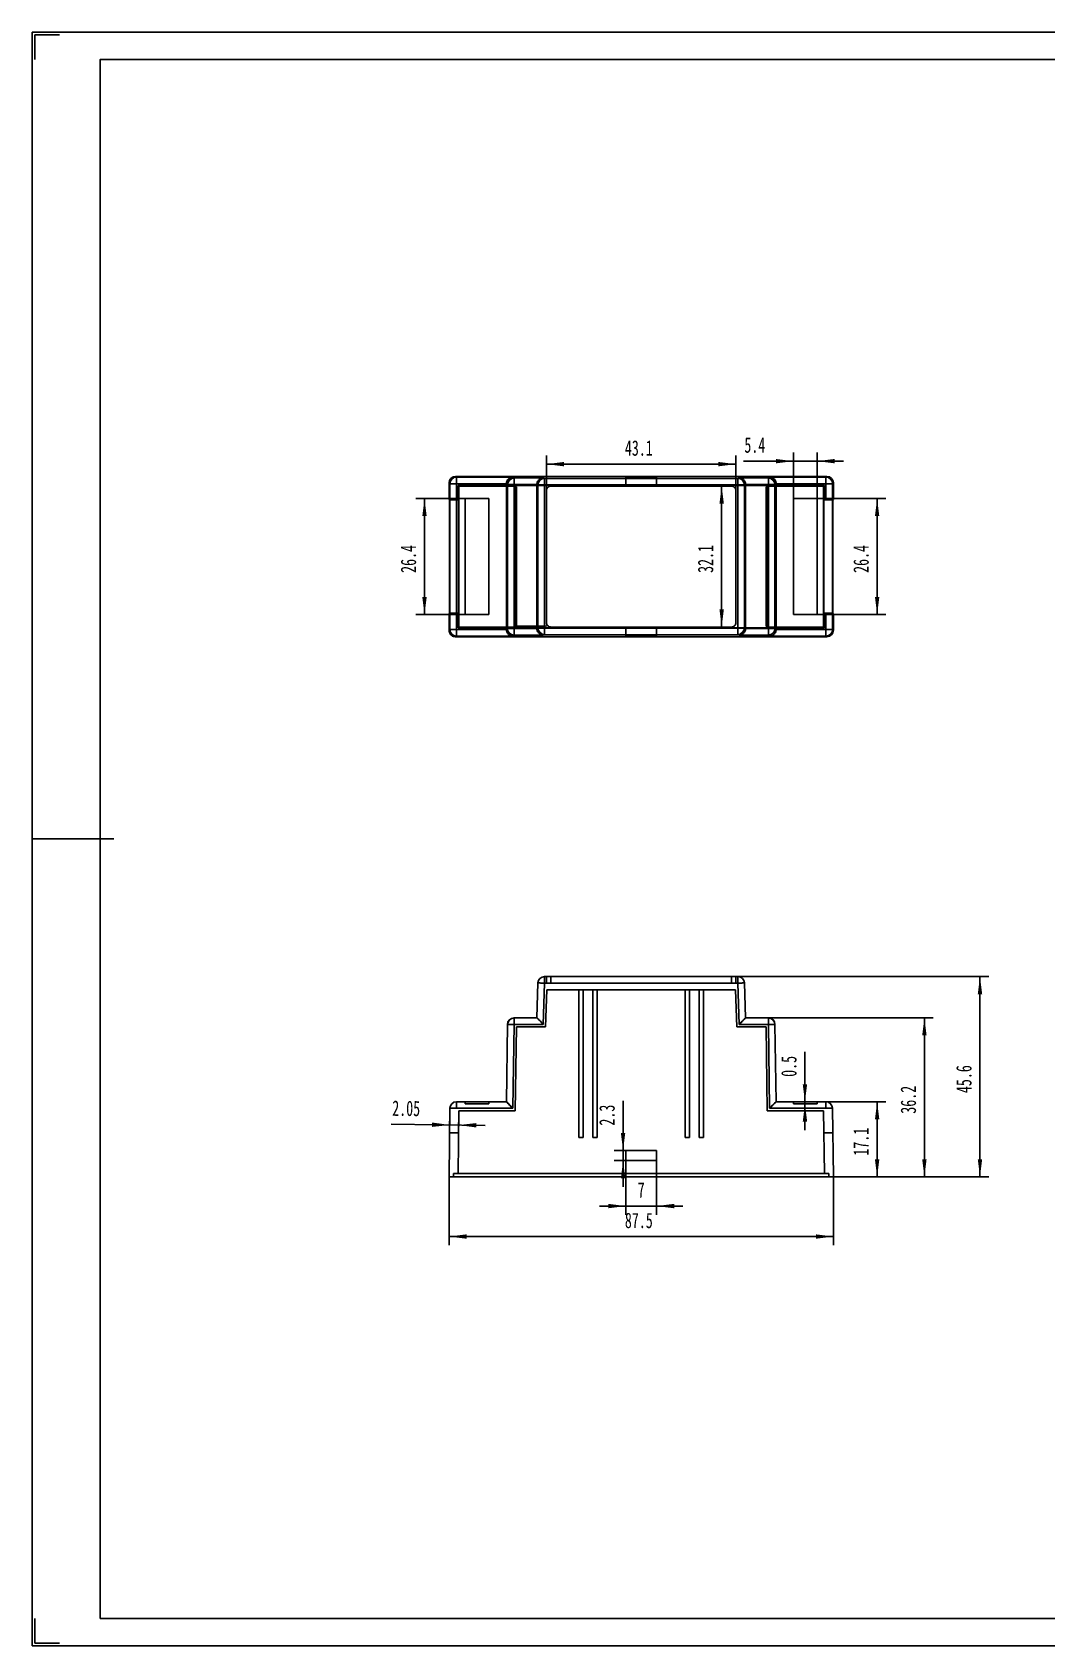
# Model space of a CAD drawing. Header units: millimetres. Extents: x 700 to 1220, y -232 to 135.
# Drawn here: x 699.9 to 930.8, y -231.9 to 135.4 of the extents above; entities that cross this region are included whole.
import ezdxf

# ---------------------------------------------------------------- set-up
doc = ezdxf.new("R2010")
doc.units = ezdxf.units.MM
doc.layers.get('0').update_dxf_attribs({"lineweight": 0})
for name, color, linetype, lineweight in [('CAXA4', 3, 'Continuous', 25), ('图框_内框线', 5, 'Continuous', 50), ('图框_外框线', 7, 'Continuous', 0), ('图框_角线', 5, 'Continuous', 140)]:
    doc.layers.add(name, color=color, linetype=linetype, lineweight=lineweight)
doc.styles.add('标准', font='', dxfattribs={"width": 0.667})
doc.styles.get('标准').set_extended_font_data('FangSong_GB2312')
doc.dimstyles.new('标准', dxfattribs={"dimtxt": 3.5, "dimasz": 4, "dimexe": 2, "dimexo": 0, "dimtad": 1, "dimdsep": 46, "dimtxsty": '标准', "dimcen": 0, "dimdle": 6, "dimazin": 2, "dimtfac": 1, "dimtdec": 3, "dimtmove": 0, "dimatfit": 3, "dimfxl": 0, "dimtolj": 1, "dimtzin": 0, "dimarcsym": 0})

# ---------------------------------------------------------------- blocks, each defined once
blk = doc.blocks.new('*CAXBLOCK01')
at = {"layer": 'CAXA4', "linetype": 'Continuous', "lineweight": 25}
for points in [[(794.74, -138.73), (798.74, -139.23), (798.74, -138.23)], [(882.24, -138.73), (878.24, -139.23), (878.24, -138.23)]]:
    blk.add_hatch(color=0, dxfattribs=at).paths.add_polyline_path(points, flags=0)
at = {"layer": 'CAXA4', "color": 0, "linetype": 'Continuous', "lineweight": 25}
for p, q in [((794.74, -125.15), (794.74, -140.73)), ((882.24, -125.15), (882.24, -140.73)), ((794.74, -138.73), (882.24, -138.73))]:
    blk.add_line(p, q, dxfattribs=at)
at = {"layer": 'CAXA4', "color": 0, "linetype": 'Continuous', "lineweight": 25, "insert": (834.77, -133.31), "char_height": 3.5, "attachment_point": 1, "style": '标准'}
blk.add_mtext('\\fFangSong_GB2312|b0|i0|p34;87.5', dxfattribs=at)
blk = doc.blocks.new('*CAXBLOCK12')
at = {"layer": 'CAXA4', "linetype": 'Continuous', "lineweight": 25}
for points in [[(892.19, -108.05), (892.69, -112.05), (891.69, -112.05)], [(892.19, -125.15), (892.69, -121.15), (891.69, -121.15)]]:
    blk.add_hatch(color=0, dxfattribs=at).paths.add_polyline_path(points, flags=0)
at = {"layer": 'CAXA4', "color": 0, "linetype": 'Continuous', "lineweight": 25}
for p, q in [((880.54, -108.05), (894.19, -108.05)), ((892.19, -125.15), (892.19, -108.05)), ((882.24, -125.15), (894.19, -125.15))]:
    blk.add_line(p, q, dxfattribs=at)
at = {"layer": 'CAXA4', "color": 0, "linetype": 'Continuous', "lineweight": 25, "insert": (886.77, -120.32), "char_height": 3.5, "attachment_point": 1, "rotation": 90, "style": '标准'}
blk.add_mtext('\\fFangSong_GB2312|b0|i0|p34;17.1', dxfattribs=at)
blk = doc.blocks.new('*CAXBLOCK23')
at = {"layer": 'CAXA4', "linetype": 'Continuous', "lineweight": 25}
for points in [[(902.95, -88.95), (902.45, -92.95), (903.45, -92.95)], [(902.95, -125.15), (902.45, -121.15), (903.45, -121.15)]]:
    blk.add_hatch(color=0, dxfattribs=at).paths.add_polyline_path(points, flags=0)
at = {"layer": 'CAXA4', "color": 0, "linetype": 'Continuous', "lineweight": 25}
for p, q in [((867.44, -88.95), (904.95, -88.95)), ((902.95, -88.95), (902.95, -125.15)), ((882.24, -125.15), (904.95, -125.15))]:
    blk.add_line(p, q, dxfattribs=at)
at = {"layer": 'CAXA4', "color": 0, "linetype": 'Continuous', "lineweight": 25, "insert": (897.53, -110.77), "char_height": 3.5, "attachment_point": 1, "rotation": 90, "style": '标准'}
blk.add_mtext('\\fFangSong_GB2312|b0|i0|p34;36.2', dxfattribs=at)
blk = doc.blocks.new('*CAXBLOCK34')
at = {"layer": 'CAXA4', "linetype": 'Continuous', "lineweight": 25}
for points in [[(915.6, -79.55), (915.1, -83.55), (916.1, -83.55)], [(915.6, -125.15), (915.1, -121.15), (916.1, -121.15)]]:
    blk.add_hatch(color=0, dxfattribs=at).paths.add_polyline_path(points, flags=0)
at = {"layer": 'CAXA4', "color": 0, "linetype": 'Continuous', "lineweight": 25}
for p, q in [((860.49, -79.55), (917.6, -79.55)), ((915.6, -79.55), (915.6, -125.15)), ((882.24, -125.15), (917.6, -125.15))]:
    blk.add_line(p, q, dxfattribs=at)
at = {"layer": 'CAXA4', "color": 0, "linetype": 'Continuous', "lineweight": 25, "insert": (910.18, -106.07), "char_height": 3.5, "attachment_point": 1, "rotation": 90, "style": '标准'}
blk.add_mtext('\\fFangSong_GB2312|b0|i0|p34;45.6', dxfattribs=at)
blk = doc.blocks.new('*CAXBLOCK45')
at = {"layer": 'CAXA4', "linetype": 'Continuous', "lineweight": 25}
for points in [[(834.99, -131.79), (830.99, -132.29), (830.99, -131.29)], [(841.99, -131.79), (845.99, -132.29), (845.99, -131.29)]]:
    blk.add_hatch(color=0, dxfattribs=at).paths.add_polyline_path(points, flags=0)
at = {"layer": 'CAXA4', "color": 0, "linetype": 'Continuous', "lineweight": 25}
for p, q in [((834.99, -121.45), (834.99, -133.79)), ((841.99, -121.45), (841.99, -133.79)), ((828.99, -131.79), (847.99, -131.79))]:
    blk.add_line(p, q, dxfattribs=at)
at = {"layer": 'CAXA4', "color": 0, "linetype": 'Continuous', "lineweight": 25, "insert": (837.69, -126.37), "char_height": 3.5, "attachment_point": 1, "style": '标准'}
blk.add_mtext('\\fFangSong_GB2312|b0|i0|p34;7', dxfattribs=at)
blk = doc.blocks.new('*CAXBLOCK56')
at = {"layer": 'CAXA4', "linetype": 'Continuous', "lineweight": 25}
for points in [[(834.36, -119.15), (833.86, -115.15), (834.86, -115.15)], [(834.36, -121.45), (833.86, -125.45), (834.86, -125.45)]]:
    blk.add_hatch(color=0, dxfattribs=at).paths.add_polyline_path(points, flags=0)
at = {"layer": 'CAXA4', "color": 0, "linetype": 'Continuous', "lineweight": 25}
for p, q in [((834.36, -107.8), (834.36, -127.45)), ((834.99, -119.15), (832.36, -119.15)), ((834.99, -121.45), (832.36, -121.45))]:
    blk.add_line(p, q, dxfattribs=at)
at = {"layer": 'CAXA4', "color": 0, "linetype": 'Continuous', "lineweight": 25, "insert": (828.94, -113.47), "char_height": 3.5, "attachment_point": 1, "rotation": 90, "style": '标准'}
blk.add_mtext('\\fFangSong_GB2312|b0|i0|p34;2.3', dxfattribs=at)
blk = doc.blocks.new('*CAXBLOCK67')
at = {"layer": 'CAXA4', "linetype": 'Continuous', "lineweight": 25}
for points in [[(794.89, -113.33), (790.9, -112.77), (790.89, -113.77)], [(796.94, -113.35), (800.95, -112.9), (800.93, -113.9)]]:
    blk.add_hatch(color=0, dxfattribs=at).paths.add_polyline_path(points, flags=0)
at = {"layer": 'CAXA4', "color": 0, "linetype": 'Continuous', "lineweight": 25}
for p, q in [((794.94, -109.53), (794.87, -115.33)), ((796.98, -110.1), (796.92, -115.35)), ((802.94, -113.43), (781.6, -113.15))]:
    blk.add_line(p, q, dxfattribs=at)
at = {"layer": 'CAXA4', "color": 0, "linetype": 'Continuous', "lineweight": 25, "insert": (781.84, -107.74), "char_height": 3.5, "attachment_point": 1, "rotation": 359.265, "style": '标准'}
blk.add_mtext('\\fFangSong_GB2312|b0|i0|p34;2.05', dxfattribs=at)
blk = doc.blocks.new('*CAXBLOCK78')
at = {"layer": 'CAXA4', "linetype": 'Continuous', "lineweight": 25}
for points in [[(875.76, -108.05), (876.26, -104.05), (875.26, -104.05)], [(875.76, -108.55), (876.26, -112.55), (875.26, -112.55)]]:
    blk.add_hatch(color=0, dxfattribs=at).paths.add_polyline_path(points, flags=0)
at = {"layer": 'CAXA4', "color": 0, "linetype": 'Continuous', "lineweight": 25}
for p, q in [((875.76, -114.55), (875.76, -96.7)), ((880.54, -108.05), (873.76, -108.05)), ((878.54, -108.55), (873.76, -108.55))]:
    blk.add_line(p, q, dxfattribs=at)
at = {"layer": 'CAXA4', "color": 0, "linetype": 'Continuous', "lineweight": 25, "insert": (870.34, -102.37), "char_height": 3.5, "attachment_point": 1, "rotation": 90, "style": '标准'}
blk.add_mtext('\\fFangSong_GB2312|b0|i0|p34;0.5', dxfattribs=at)
blk = doc.blocks.new('*CAXBLOCK1213')
at = {"layer": 'CAXA4', "linetype": 'Continuous', "lineweight": 25}
for points in [[(892.19, 29.28), (891.69, 25.28), (892.69, 25.28)], [(892.19, 2.88), (891.69, 6.88), (892.69, 6.88)]]:
    blk.add_hatch(color=0, dxfattribs=at).paths.add_polyline_path(points, flags=0)
at = {"layer": 'CAXA4', "color": 0, "linetype": 'Continuous', "lineweight": 25}
for p, q in [((878.54, 29.28), (894.19, 29.28)), ((892.19, 29.28), (892.19, 2.88)), ((878.54, 2.88), (894.19, 2.88))]:
    blk.add_line(p, q, dxfattribs=at)
at = {"layer": 'CAXA4', "color": 0, "linetype": 'Continuous', "lineweight": 25, "insert": (886.77, 12.36), "char_height": 3.5, "attachment_point": 1, "rotation": 90, "style": '标准'}
blk.add_mtext('\\fFangSong_GB2312|b0|i0|p34;26.4', dxfattribs=at)
blk = doc.blocks.new('*CAXBLOCK1314')
at = {"layer": 'CAXA4', "linetype": 'Continuous', "lineweight": 25}
for points in [[(873.14, 37.8), (869.14, 38.3), (869.14, 37.3)], [(878.54, 37.8), (882.54, 38.3), (882.54, 37.3)]]:
    blk.add_hatch(color=0, dxfattribs=at).paths.add_polyline_path(points, flags=0)
at = {"layer": 'CAXA4', "color": 0, "linetype": 'Continuous', "lineweight": 25}
for p, q in [((884.54, 37.8), (861.79, 37.8)), ((873.14, 29.28), (873.14, 39.8)), ((878.54, 29.28), (878.54, 39.8))]:
    blk.add_line(p, q, dxfattribs=at)
at = {"layer": 'CAXA4', "color": 0, "linetype": 'Continuous', "lineweight": 25, "insert": (861.97, 43.22), "char_height": 3.5, "attachment_point": 1, "style": '标准'}
blk.add_mtext('\\fFangSong_GB2312|b0|i0|p34;5.4', dxfattribs=at)
blk = doc.blocks.new('*CAXBLOCK1415')
at = {"layer": 'CAXA4', "linetype": 'Continuous', "lineweight": 25}
for points in [[(789.16, 29.28), (788.66, 25.28), (789.66, 25.28)], [(789.16, 2.88), (788.66, 6.88), (789.66, 6.88)]]:
    blk.add_hatch(color=0, dxfattribs=at).paths.add_polyline_path(points, flags=0)
at = {"layer": 'CAXA4', "color": 0, "linetype": 'Continuous', "lineweight": 25}
for p, q in [((798.44, 29.28), (787.16, 29.28)), ((789.16, 29.28), (789.16, 2.88)), ((798.44, 2.88), (787.16, 2.88))]:
    blk.add_line(p, q, dxfattribs=at)
at = {"layer": 'CAXA4', "color": 0, "linetype": 'Continuous', "lineweight": 25, "insert": (783.74, 12.36), "char_height": 3.5, "attachment_point": 1, "rotation": 90, "style": '标准'}
blk.add_mtext('\\fFangSong_GB2312|b0|i0|p34;26.4', dxfattribs=at)
blk = doc.blocks.new('*CAXBLOCK1516')
at = {"layer": 'CAXA4', "linetype": 'Continuous', "lineweight": 25}
for points in [[(816.94, 37.12), (820.94, 36.62), (820.94, 37.62)], [(860.04, 37.12), (856.04, 36.62), (856.04, 37.62)]]:
    blk.add_hatch(color=0, dxfattribs=at).paths.add_polyline_path(points, flags=0)
at = {"layer": 'CAXA4', "color": 0, "linetype": 'Continuous', "lineweight": 25}
for p, q in [((816.94, 31.13), (816.94, 39.12)), ((816.94, 37.12), (860.04, 37.12)), ((860.04, 31.13), (860.04, 39.12))]:
    blk.add_line(p, q, dxfattribs=at)
at = {"layer": 'CAXA4', "color": 0, "linetype": 'Continuous', "lineweight": 25, "insert": (834.77, 42.54), "char_height": 3.5, "attachment_point": 1, "style": '标准'}
blk.add_mtext('\\fFangSong_GB2312|b0|i0|p34;43.1', dxfattribs=at)
blk = doc.blocks.new('*CAXBLOCK1617')
at = {"layer": 'CAXA4', "linetype": 'Continuous', "lineweight": 25}
for points in [[(856.8, 32.13), (856.3, 28.13), (857.3, 28.13)], [(856.8, 0.03), (856.3, 4.03), (857.3, 4.03)]]:
    blk.add_hatch(color=0, dxfattribs=at).paths.add_polyline_path(points, flags=0)
at = {"layer": 'CAXA4', "color": 0, "linetype": 'Continuous', "lineweight": 25}
for p, q in [((859.04, 32.13), (854.8, 32.13)), ((856.8, 32.13), (856.8, 0.03)), ((859.04, 0.03), (854.8, 0.03))]:
    blk.add_line(p, q, dxfattribs=at)
at = {"layer": 'CAXA4', "color": 0, "linetype": 'Continuous', "lineweight": 25, "insert": (851.38, 12.36), "char_height": 3.5, "attachment_point": 1, "rotation": 90, "style": '标准'}
blk.add_mtext('\\fFangSong_GB2312|b0|i0|p34;32.1', dxfattribs=at)

msp = doc.modelspace()

# ---------------------------------------------------------------- linework, layer by layer
at = {"color": 0, "linetype": 'Continuous', "lineweight": 25}
for p, q in [((796.24, 34.329), (796.44, 34.171)), ((796.24, 34.329), (880.74, 34.329)), ((796.44, 34.171), (796.44, -2.012)), ((809.269, 34.171), (796.44, 34.171)), ((809.269, 34.171), (809.54, 33.976)), ((809.54, 33.976), (809.54, -1.818)), ((816.193, 33.976), (809.54, 33.976)), ((816.193, 33.976), (816.491, 33.881)), ((816.491, 32.381), (816.491, 33.881)), ((860.489, 33.881), (816.491, 33.881)), ((834.99, 32.218), (834.99, 34.292)), ((834.99, 34.292), (841.99, 34.292)), ((841.99, 34.268), (834.99, 34.268)), ((841.99, 34.292), (841.99, 32.218)), ((860.489, 33.881), (860.787, 33.976)), ((860.489, 32.381), (860.489, 33.881)), ((860.787, 33.976), (867.44, 33.976)), ((867.44, 33.976), (867.711, 34.171)), ((867.44, 33.976), (867.44, -1.818)), ((867.711, 34.171), (880.54, 34.171)), ((880.54, 34.171), (880.74, 34.329)), ((880.54, 34.171), (880.54, 28.979)), ((794.74, 29.079), (794.74, 32.829)), ((794.74, 32.829), (794.94, 32.671)), ((794.94, -0.512), (794.94, 32.671)), ((794.94, 32.671), (807.79, 32.671)), ((796.801, 29.071), (796.801, 32.271)), ((796.801, 32.271), (796.983, 32.126)), ((796.801, 32.271), (880.18, 32.271)), ((796.983, 32.126), (796.983, 0.032)), ((809.811, 32.126), (796.983, 32.126)), ((807.79, -0.512), (807.79, 32.671)), ((807.79, 32.656), (808.04, 32.477)), ((808.04, -0.318), (808.04, 32.477)), ((808.04, 32.477), (809.54, 32.477)), ((814.74, 32.477), (809.54, 32.477)), ((809.811, 29.229), (809.811, 32.126)), ((809.811, 32.126), (810.083, 31.932)), ((810.083, 31.932), (810.083, 0.226)), ((814.74, -0.318), (814.74, 32.477)), ((814.74, 32.462), (814.992, 32.381)), ((814.992, 32.381), (814.992, -0.223)), ((814.992, 32.381), (861.989, 32.381)), ((816.491, 32.381), (816.491, -0.223)), ((816.94, 31.129), (816.94, 1.029)), ((859.04, 32.129), (817.94, 32.129)), ((841.99, 32.241), (834.99, 32.241)), ((834.99, 32.218), (841.99, 32.218)), ((860.04, 31.129), (860.04, 1.029)), ((860.489, 32.381), (860.489, -0.223)), ((862.24, 32.462), (861.989, 32.381)), ((861.989, 32.381), (861.989, -0.223)), ((867.44, 32.477), (862.24, 32.477)), ((862.24, -0.318), (862.24, 32.477)), ((866.898, 31.932), (867.169, 32.126)), ((866.898, 31.932), (866.898, 0.226)), ((867.169, 32.126), (879.997, 32.126)), ((867.169, 29.229), (867.169, 32.126)), ((868.94, 32.477), (867.44, 32.477)), ((869.19, 32.656), (868.94, 32.477)), ((868.94, -0.318), (868.94, 32.477)), ((869.19, 32.671), (882.04, 32.671)), ((869.19, -0.512), (869.19, 32.671)), ((879.997, 32.126), (880.18, 32.271)), ((879.997, 32.126), (879.997, 0.032)), ((880.18, 32.271), (880.18, 29.071)), ((882.24, 32.829), (882.04, 32.671)), ((882.04, -0.512), (882.04, 32.671)), ((882.24, 32.829), (882.24, 29.079)), ((794.868, 28.979), (794.74, 29.079)), ((795.79, 29.079), (794.74, 29.079)), ((794.868, 3.179), (794.868, 28.979)), ((794.868, 28.979), (796.919, 28.979)), ((795.79, 29.071), (796.801, 29.071)), ((796.801, 29.071), (796.919, 28.979)), ((796.919, 28.979), (796.919, 3.179)), ((798.44, 29.279), (798.44, 2.879)), ((803.84, 29.279), (798.44, 29.279)), ((803.84, 29.279), (803.84, 2.879)), ((809.811, 28.229), (809.811, 29.229)), ((809.811, 26.029), (809.811, 28.229)), ((809.811, 25.029), (809.811, 26.029)), ((867.169, 28.229), (867.169, 29.229)), ((867.169, 26.029), (867.169, 28.229)), ((867.169, 25.029), (867.169, 26.029)), ((878.54, 29.279), (873.14, 29.279)), ((873.14, 29.279), (873.14, 2.879)), ((878.54, 29.279), (878.54, 2.879)), ((880.18, 29.071), (880.062, 28.979)), ((880.062, 28.979), (882.112, 28.979)), ((880.062, 3.179), (880.062, 28.979)), ((880.18, 29.071), (881.19, 29.071)), ((882.24, 29.079), (881.19, 29.079)), ((882.112, 28.979), (882.24, 29.079)), ((882.112, 3.179), (882.112, 28.979)), ((809.811, 7.129), (809.811, 25.029)), ((867.169, 7.129), (867.169, 25.029)), ((809.811, 7.129), (809.811, 6.129)), ((809.811, 3.929), (809.811, 6.129)), ((809.811, 3.929), (809.811, 2.929)), ((867.169, 7.129), (867.169, 6.129)), ((867.169, 3.929), (867.169, 6.129)), ((867.169, 3.929), (867.169, 2.929)), ((794.74, 3.079), (794.868, 3.179)), ((794.74, -0.671), (794.74, 3.079)), ((794.74, 3.079), (795.79, 3.079)), ((796.919, 3.179), (794.868, 3.179)), ((796.801, 3.087), (795.79, 3.087)), ((796.801, 3.087), (796.919, 3.179)), ((796.801, -0.113), (796.801, 3.087)), ((796.801, -0.113), (796.983, 0.032)), ((796.983, 0.032), (809.811, 0.032)), ((803.84, 2.879), (798.44, 2.879)), ((809.811, 0.032), (809.811, 2.929)), ((809.811, 0.032), (810.083, 0.226)), ((810.083, 0.226), (816.726, 0.226)), ((816.726, 0.226), (816.994, 0.312)), ((859.04, 0.029), (817.94, 0.029)), ((866.898, 0.226), (867.169, 0.032)), ((867.169, 0.032), (867.169, 2.929)), ((879.997, 0.032), (867.169, 0.032)), ((873.14, 2.879), (878.54, 2.879)), ((879.997, 0.032), (880.18, -0.113)), ((880.062, 3.179), (882.112, 3.179)), ((880.18, 3.087), (880.062, 3.179)), ((881.19, 3.087), (880.18, 3.087)), ((880.18, 3.087), (880.18, -0.113)), ((880.54, 3.179), (880.54, -2.012)), ((881.19, 3.079), (882.24, 3.079)), ((882.112, 3.179), (882.24, 3.079)), ((882.24, 3.079), (882.24, -0.671)), ((794.94, -0.512), (794.74, -0.671)), ((794.94, -0.512), (807.79, -0.512)), ((796.24, -2.171), (796.44, -2.012)), ((880.74, -2.171), (796.24, -2.171)), ((809.269, -2.012), (796.44, -2.012)), ((880.18, -0.113), (796.801, -0.113)), ((808.04, -0.318), (807.79, -0.497)), ((809.269, -2.012), (809.54, -1.818)), ((809.54, -0.318), (814.74, -0.318)), ((816.193, -1.818), (809.54, -1.818)), ((814.992, -0.223), (814.74, -0.304)), ((814.992, -0.223), (861.989, -0.223)), ((816.193, -1.818), (816.491, -1.723)), ((816.491, -1.723), (816.491, -0.223)), ((816.491, -1.723), (860.489, -1.723)), ((834.99, -0.06), (841.99, -0.06)), ((834.99, -2.133), (834.99, -0.06)), ((841.99, -0.083), (834.99, -0.083)), ((841.99, -2.11), (834.99, -2.11)), ((834.99, -2.133), (841.99, -2.133)), ((841.99, -0.06), (841.99, -2.133)), ((860.489, -1.723), (860.489, -0.223)), ((860.489, -1.723), (860.787, -1.818)), ((860.787, -1.818), (867.44, -1.818)), ((861.989, -0.223), (862.24, -0.304)), ((867.44, -0.318), (862.24, -0.318)), ((867.44, -1.818), (867.711, -2.012)), ((867.711, -2.012), (880.54, -2.012)), ((868.94, -0.318), (869.19, -0.497)), ((882.04, -0.512), (869.19, -0.512)), ((880.54, -2.012), (880.74, -2.171)), ((882.04, -0.512), (882.24, -0.671)), ((816.491, -79.548), (816.491, -81.033)), ((860.489, -79.548), (816.491, -79.548)), ((816.94, -81.048), (816.94, -79.548)), ((817.94, -81.048), (817.94, -79.548)), ((859.04, -81.048), (859.04, -79.548)), ((860.04, -81.048), (860.04, -79.548)), ((860.489, -79.548), (860.489, -81.033)), ((814.992, -81.001), (814.74, -88.948)), ((816.193, -90.433), (816.491, -81.033)), ((860.489, -81.033), (816.491, -81.033)), ((816.726, -90.998), (816.994, -82.548)), ((860.04, -81.048), (816.94, -81.048)), ((824.29, -82.548), (816.994, -82.548)), ((824.29, -82.548), (824.29, -116.148)), ((824.29, -82.548), (825.29, -82.548)), ((825.29, -116.148), (825.29, -82.548)), ((827.49, -82.548), (825.29, -82.548)), ((827.49, -116.148), (827.49, -82.548)), ((828.49, -82.548), (827.49, -82.548)), ((828.49, -82.548), (828.49, -116.148)), ((848.49, -82.548), (828.49, -82.548)), ((848.49, -82.548), (848.49, -116.148)), ((848.49, -82.548), (849.49, -82.548)), ((849.49, -116.148), (849.49, -82.548)), ((851.69, -82.548), (849.49, -82.548)), ((851.69, -116.148), (851.69, -82.548)), ((852.69, -82.548), (851.69, -82.548)), ((852.69, -82.548), (852.69, -116.148)), ((859.986, -82.548), (852.69, -82.548)), ((859.986, -82.548), (860.254, -90.998)), ((860.489, -81.033), (860.787, -90.433)), ((861.989, -81.001), (862.24, -88.948)), ((808.04, -90.427), (807.79, -108.048)), ((809.269, -109.533), (809.54, -90.433)), ((809.54, -88.948), (809.54, -90.433)), ((814.74, -88.948), (809.54, -88.948)), ((816.193, -90.433), (809.54, -90.433)), ((810.083, -90.998), (809.811, -110.098)), ((810.79, -90.998), (810.083, -90.998)), ((816.726, -90.998), (810.79, -90.998)), ((866.898, -90.998), (860.254, -90.998)), ((860.787, -90.433), (867.44, -90.433)), ((867.44, -88.948), (862.24, -88.948)), ((866.898, -90.998), (867.169, -110.098)), ((867.44, -88.948), (867.44, -90.433)), ((867.44, -90.433), (867.711, -109.533)), ((868.94, -90.427), (869.19, -108.048)), ((794.94, -109.529), (794.74, -125.148)), ((796.44, -108.048), (796.44, -109.533)), ((807.79, -108.048), (796.44, -108.048)), ((809.269, -109.533), (796.44, -109.533)), ((796.801, -124.348), (796.983, -110.098)), ((809.811, -110.098), (796.983, -110.098)), ((798.44, -108.548), (798.44, -108.048)), ((803.84, -108.548), (798.44, -108.548)), ((803.84, -108.548), (803.84, -108.048)), ((867.169, -110.098), (879.997, -110.098)), ((867.711, -109.533), (880.54, -109.533)), ((880.54, -108.048), (869.19, -108.048)), ((873.14, -108.548), (873.14, -108.048)), ((873.14, -108.548), (878.54, -108.548)), ((878.54, -108.548), (878.54, -108.048)), ((879.997, -110.098), (880.18, -124.348)), ((880.54, -108.048), (880.54, -109.533)), ((882.04, -109.529), (882.24, -125.148)), ((796.919, -115.148), (794.868, -115.148)), ((824.29, -116.148), (825.29, -116.148)), ((828.49, -116.148), (827.49, -116.148)), ((848.49, -116.148), (849.49, -116.148)), ((852.69, -116.148), (851.69, -116.148)), ((880.062, -115.148), (882.112, -115.148)), ((841.99, -119.148), (834.99, -119.148)), ((834.99, -119.148), (834.99, -121.448)), ((841.99, -119.148), (841.99, -121.448)), ((795.79, -124.348), (795.79, -125.148)), ((881.19, -124.348), (795.79, -124.348)), ((841.99, -121.448), (834.99, -121.448)), ((881.19, -124.348), (881.19, -125.148)), ((796.24, -125.148), (794.74, -125.148)), ((796.24, -125.148), (882.24, -125.148))]:
    msp.add_line(p, q, dxfattribs=at)
for centre, radius, start, end in [((796.441, 32.67), 1.5, 90.00963, 179.99213), ((809.541, 32.476), 1.5, 90.01101, 179.99182), ((816.492, 32.381), 1.5, 90.03588, 179.99208), ((860.488, 32.381), 1.5, 0.0103, 89.96174), ((867.44, 32.476), 1.5, 0.00818, 89.98899), ((880.54, 32.67), 1.5, 0.00787, 89.99037), ((817.94, 31.129), 1, 89.99677, 180.00323), ((859.04, 31.129), 1, 359.99677, 90.00323), ((817.94, 1.029), 1, 179.99677, 270.00323), ((859.04, 1.029), 1, 269.99677, 0.00323), ((796.441, -0.512), 1.5, 180.00812, 269.98999), ((809.541, -0.318), 1.5, 180.00858, 269.98835), ((816.492, -0.223), 1.5, 180.00792, 269.96412), ((860.488, -0.223), 1.5, 270.03588, 359.99208), ((867.44, -0.318), 1.5, 270.01165, 359.99142), ((880.54, -0.512), 1.5, 270.01001, 359.99188), ((816.491, -81.048), 1.5, 90, 178.187), ((860.489, -81.048), 1.5, 1.813, 90), ((809.54, -90.448), 1.5, 90, 179.186), ((867.44, -90.448), 1.5, 0.814, 90), ((796.44, -109.548), 1.5, 90, 179.265), ((880.54, -109.548), 1.5, 0.735, 90)]:
    msp.add_arc(centre, radius, start, end, dxfattribs=at)
for centre, major_axis, start_param, end_param in [((796.24, 32.829), (1.176, -0.931), 2.240595, 3.811261), ((880.74, 32.829), (1.176, 0.931), 5.6135169, 7.184183), ((880.74, -0.671), (1.176, -0.931), 5.3821877, 6.9528537)]:
    msp.add_ellipse(centre, major_axis=major_axis, ratio=0.9998661, start_param=start_param, end_param=end_param, dxfattribs=at)
for points, knots in [([(807.79, 32.656), (807.79, 32.751), (807.819, 32.944), (807.931, 33.226), (808.1, 33.493), (808.323, 33.741), (808.591, 33.955), (808.909, 34.119), (809.148, 34.169), (809.269, 34.171)], [0, 0, 0, 0, 0.2848214, 0.5785481, 0.9066344, 1.2262963, 1.5742036, 1.9295554, 2.2921327, 2.2921327, 2.2921327, 2.2921327]), ([(807.79, 32.671), (807.79, 32.786), (807.821, 33.022), (807.947, 33.364), (808.162, 33.678), (808.46, 33.94), (808.837, 34.122), (809.122, 34.169), (809.269, 34.171)], [0, 0, 0, 0, 0.3447859, 0.7070517, 1.0843788, 1.4747253, 1.8839768, 2.3253593, 2.3253593, 2.3253593, 2.3253593]), ([(814.74, 32.462), (814.74, 32.578), (814.767, 32.815), (814.89, 33.159), (815.099, 33.477), (815.392, 33.742), (815.765, 33.927), (816.048, 33.975), (816.193, 33.976)], [0, 0, 0, 0, 0.3473527, 0.7100372, 1.08698, 1.4759795, 1.8825936, 2.3201418, 2.3201418, 2.3201418, 2.3201418]), ([(862.24, 32.462), (862.24, 32.578), (862.213, 32.815), (862.091, 33.159), (861.882, 33.477), (861.588, 33.742), (861.216, 33.927), (860.933, 33.975), (860.787, 33.976)], [0, 0, 0, 0, 0.3473527, 0.7100372, 1.08698, 1.4759795, 1.8825936, 2.3201418, 2.3201418, 2.3201418, 2.3201418]), ([(869.19, 32.671), (869.19, 32.786), (869.159, 33.022), (869.033, 33.364), (868.819, 33.678), (868.52, 33.94), (868.143, 34.122), (867.858, 34.169), (867.711, 34.171)], [0, 0, 0, 0, 0.3447859, 0.7070517, 1.0843788, 1.4747253, 1.8839768, 2.3253593, 2.3253593, 2.3253593, 2.3253593]), ([(869.19, 32.656), (869.19, 32.751), (869.161, 32.944), (869.049, 33.226), (868.88, 33.493), (868.658, 33.741), (868.389, 33.955), (868.072, 34.119), (867.832, 34.169), (867.711, 34.171)], [0, 0, 0, 0, 0.2848214, 0.5785481, 0.9066344, 1.2262963, 1.5742036, 1.9295554, 2.2921327, 2.2921327, 2.2921327, 2.2921327]), ([(796.24, -2.171), (796.087, -2.171), (795.774, -2.121), (795.349, -1.902), (795.008, -1.56), (794.79, -1.136), (794.74, -0.824), (794.74, -0.671)], [0, 0, 0, 0, 0.458849, 0.9328432, 1.4109973, 1.8840603, 2.3417625, 2.3417625, 2.3417625, 2.3417625]), ([(807.79, -0.497), (807.79, -0.613), (807.818, -0.852), (807.943, -1.197), (808.157, -1.514), (808.456, -1.779), (808.834, -1.964), (809.121, -2.011), (809.269, -2.012)], [0, 0, 0, 0, 0.3483284, 0.7123958, 1.0918422, 1.4843867, 1.8961011, 2.3402719, 2.3402719, 2.3402719, 2.3402719]), ([(809.54, -0.318), (809.483, -0.318), (809.361, -0.318), (809.17, -0.317), (808.968, -0.317), (808.768, -0.317), (808.581, -0.317), (808.416, -0.317), (808.279, -0.317), (808.174, -0.317), (808.102, -0.319), (808.062, -0.318), (808.044, -0.319), (808.04, -0.318)], [0, 0, 0, 0, 0.172061, 0.3671168, 0.5732736, 0.7769126, 0.966272, 1.1333438, 1.2718771, 1.3778047, 1.4490096, 1.4875091, 1.4998582, 1.4998582, 1.4998582, 1.4998582]), ([(814.74, -0.304), (814.74, -0.398), (814.769, -0.591), (814.879, -0.873), (815.045, -1.14), (815.264, -1.388), (815.527, -1.603), (815.839, -1.767), (816.075, -1.817), (816.193, -1.818)], [0, 0, 0, 0, 0.2841847, 0.576826, 0.9040949, 1.2214983, 1.5657652, 1.9170494, 2.2720989, 2.2720989, 2.2720989, 2.2720989]), ([(814.74, -0.318), (814.74, -0.433), (814.77, -0.668), (814.894, -1.01), (815.104, -1.324), (815.397, -1.586), (815.767, -1.77), (816.048, -1.817), (816.193, -1.818)], [0, 0, 0, 0, 0.3439698, 0.7047026, 1.0795973, 1.466372, 1.8706321, 2.3054891, 2.3054891, 2.3054891, 2.3054891]), ([(862.24, -0.304), (862.24, -0.398), (862.211, -0.591), (862.101, -0.873), (861.935, -1.14), (861.716, -1.388), (861.453, -1.603), (861.141, -1.767), (860.905, -1.817), (860.787, -1.818)], [0, 0, 0, 0, 0.2841847, 0.576826, 0.9040949, 1.2214983, 1.5657652, 1.9170494, 2.2720989, 2.2720989, 2.2720989, 2.2720989]), ([(862.24, -0.318), (862.24, -0.433), (862.21, -0.668), (862.086, -1.01), (861.877, -1.324), (861.584, -1.586), (861.213, -1.77), (860.932, -1.817), (860.787, -1.818)], [0, 0, 0, 0, 0.3439698, 0.7047026, 1.0795973, 1.466372, 1.8706321, 2.3054891, 2.3054891, 2.3054891, 2.3054891]), ([(867.44, -0.318), (867.497, -0.318), (867.62, -0.318), (867.811, -0.317), (868.012, -0.317), (868.212, -0.317), (868.399, -0.317), (868.564, -0.317), (868.701, -0.317), (868.806, -0.317), (868.878, -0.319), (868.919, -0.318), (868.936, -0.319), (868.94, -0.318)], [0, 0, 0, 0, 0.172061, 0.3671168, 0.5732736, 0.7769126, 0.966272, 1.1333438, 1.2718771, 1.3778047, 1.4490096, 1.4875091, 1.4998582, 1.4998582, 1.4998582, 1.4998582]), ([(869.19, -0.497), (869.19, -0.613), (869.163, -0.852), (869.037, -1.197), (868.824, -1.514), (868.524, -1.779), (868.146, -1.964), (867.859, -2.011), (867.711, -2.012)], [0, 0, 0, 0, 0.3483284, 0.7123958, 1.0918422, 1.4843867, 1.8961011, 2.3402719, 2.3402719, 2.3402719, 2.3402719]), ([(814.992, -81.001), (815.016, -80.999), (815.112, -80.996), (815.318, -81.002), (815.639, -81.008), (816.043, -81.019), (816.337, -81.028), (816.491, -81.033)], [0, 0, 0, 0, 0.0735361, 0.2865542, 0.6182982, 1.0363234, 1.4997342, 1.4997342, 1.4997342, 1.4997342]), ([(816.491, -81.033), (816.402, -81.03), (816.224, -81.025), (815.963, -81.017), (815.751, -81.012), (815.59, -81.008), (815.479, -81.006), (815.377, -81.004), (815.283, -81.002), (815.201, -81), (815.14, -81), (815.098, -80.999), (815.071, -80.999), (815.048, -80.999), (815.029, -80.999), (815.015, -80.999), (815.006, -80.999), (815.001, -81), (814.997, -81), (814.994, -81), (814.993, -81), (814.992, -81), (814.992, -81.001)], [0, 0, 0, 0, 0.267417, 0.5325646, 0.7851541, 0.9035245, 1.0148971, 1.1179859, 1.2115049, 1.2941683, 1.3646905, 1.394997, 1.4217863, 1.4448981, 1.4641722, 1.4794489, 1.4855387, 1.49057, 1.4945239, 1.4973828, 1.4991337, 1.499802, 1.499802, 1.499802, 1.499802]), ([(861.989, -81.001), (861.964, -80.999), (861.869, -80.996), (861.662, -81.002), (861.342, -81.008), (860.937, -81.019), (860.644, -81.028), (860.489, -81.033)], [0, 0, 0, 0, 0.0735361, 0.2865542, 0.6182982, 1.0363234, 1.4997342, 1.4997342, 1.4997342, 1.4997342]), ([(860.489, -81.033), (860.578, -81.03), (860.756, -81.025), (861.017, -81.017), (861.229, -81.012), (861.39, -81.008), (861.501, -81.006), (861.604, -81.004), (861.697, -81.002), (861.779, -81), (861.84, -81), (861.883, -80.999), (861.909, -80.999), (861.932, -80.999), (861.952, -80.999), (861.965, -80.999), (861.974, -80.999), (861.979, -81), (861.983, -81), (861.986, -81), (861.987, -81), (861.989, -81), (861.989, -81.001)], [0, 0, 0, 0, 0.267417, 0.5325646, 0.7851541, 0.9035245, 1.0148971, 1.1179859, 1.2115049, 1.2941683, 1.3646905, 1.394997, 1.4217863, 1.4448981, 1.4641722, 1.4794489, 1.4855387, 1.49057, 1.4945239, 1.4973828, 1.4991337, 1.499802, 1.499802, 1.499802, 1.499802]), ([(808.04, -90.427), (808.065, -90.425), (808.16, -90.42), (808.367, -90.423), (808.688, -90.423), (809.092, -90.427), (809.386, -90.431), (809.54, -90.433)], [0, 0, 0, 0, 0.0735526, 0.2866167, 0.6184273, 1.0365257, 1.5, 1.5, 1.5, 1.5]), ([(809.54, -90.433), (809.451, -90.432), (809.274, -90.429), (809.012, -90.427), (808.8, -90.425), (808.639, -90.424), (808.528, -90.423), (808.425, -90.423), (808.332, -90.423), (808.25, -90.423), (808.189, -90.423), (808.146, -90.423), (808.12, -90.424), (808.096, -90.424), (808.077, -90.424), (808.064, -90.425), (808.055, -90.425), (808.05, -90.425), (808.046, -90.426), (808.043, -90.426), (808.042, -90.426), (808.04, -90.427), (808.04, -90.427)], [0, 0, 0, 0, 0.2674464, 0.5326325, 0.7852657, 0.9036585, 1.0150534, 1.1181637, 1.211703, 1.294385, 1.3649234, 1.3952371, 1.4220328, 1.4451502, 1.464429, 1.4797094, 1.4858008, 1.4908334, 1.4947883, 1.4976479, 1.4993993, 1.5000678, 1.5000678, 1.5000678, 1.5000678]), ([(814.74, -88.948), (814.753, -88.96), (814.808, -89.012), (814.929, -89.137), (815.136, -89.346), (815.423, -89.64), (815.784, -90.012), (816.051, -90.283), (816.193, -90.433)], [0, 0, 0, 0, 0.053632, 0.2260617, 0.5222514, 0.9359899, 1.4579949, 2.0776577, 2.0776577, 2.0776577, 2.0776577]), ([(814.74, -88.948), (814.753, -88.956), (814.803, -88.989), (814.909, -89.078), (815.071, -89.232), (815.287, -89.456), (815.546, -89.743), (815.852, -90.079), (816.077, -90.311), (816.193, -90.433)], [0, 0, 0, 0, 0.0457563, 0.1789898, 0.4145689, 0.7160132, 1.1126264, 1.5751881, 2.0803996, 2.0803996, 2.0803996, 2.0803996]), ([(814.74, -88.948), (814.754, -88.961), (814.81, -89.014), (814.933, -89.141), (815.141, -89.35), (815.427, -89.644), (815.788, -90.013), (816.049, -90.287), (816.193, -90.433)], [0, 0, 0, 0, 0.057199, 0.2319673, 0.5290122, 0.9419333, 1.4616038, 2.0776036, 2.0776036, 2.0776036, 2.0776036]), ([(862.24, -88.948), (862.227, -88.956), (862.177, -88.989), (862.071, -89.078), (861.909, -89.232), (861.694, -89.456), (861.434, -89.743), (861.128, -90.079), (860.903, -90.311), (860.787, -90.433)], [0, 0, 0, 0, 0.0457563, 0.1789898, 0.4145689, 0.7160132, 1.1126264, 1.5751881, 2.0803996, 2.0803996, 2.0803996, 2.0803996]), ([(862.24, -88.948), (862.227, -88.96), (862.172, -89.012), (862.051, -89.137), (861.844, -89.346), (861.557, -89.64), (861.196, -90.012), (860.929, -90.283), (860.787, -90.433)], [0, 0, 0, 0, 0.053632, 0.2260617, 0.5222514, 0.9359899, 1.4579949, 2.0776577, 2.0776577, 2.0776577, 2.0776577]), ([(868.94, -90.427), (868.915, -90.425), (868.82, -90.42), (868.614, -90.423), (868.293, -90.423), (867.888, -90.427), (867.594, -90.431), (867.44, -90.433)], [0, 0, 0, 0, 0.0735526, 0.2866167, 0.6184273, 1.0365257, 1.5, 1.5, 1.5, 1.5]), ([(867.44, -90.433), (867.529, -90.432), (867.707, -90.429), (867.968, -90.427), (868.18, -90.425), (868.341, -90.424), (868.452, -90.423), (868.555, -90.423), (868.648, -90.423), (868.73, -90.423), (868.791, -90.423), (868.834, -90.423), (868.861, -90.424), (868.884, -90.424), (868.903, -90.424), (868.916, -90.425), (868.925, -90.425), (868.93, -90.425), (868.934, -90.426), (868.937, -90.426), (868.939, -90.426), (868.94, -90.427), (868.94, -90.427)], [0, 0, 0, 0, 0.2674464, 0.5326325, 0.7852657, 0.9036585, 1.0150534, 1.1181637, 1.211703, 1.294385, 1.3649234, 1.3952371, 1.4220328, 1.4451502, 1.464429, 1.4797094, 1.4858008, 1.4908334, 1.4947883, 1.4976479, 1.4993993, 1.5000678, 1.5000678, 1.5000678, 1.5000678]), ([(794.94, -109.529), (794.941, -109.504), (795.094, -109.554), (795.247, -109.505), (795.596, -109.532), (795.989, -109.525), (796.286, -109.531), (796.44, -109.533)], [0, 0, 0, 0, 0.0735539, 0.2866217, 0.6184375, 1.0365417, 1.500021, 1.500021, 1.500021, 1.500021]), ([(796.44, -109.533), (796.286, -109.531), (795.992, -109.528), (795.588, -109.524), (795.267, -109.524), (795.06, -109.522), (794.965, -109.527), (794.94, -109.529)], [0, 0, 0, 0, 0.4634793, 0.8815835, 1.2133993, 1.4264671, 1.500021, 1.500021, 1.500021, 1.500021]), ([(807.79, -108.048), (807.804, -108.06), (807.859, -108.112), (807.983, -108.237), (808.194, -108.447), (808.486, -108.741), (808.853, -109.113), (809.125, -109.383), (809.269, -109.533)], [0, 0, 0, 0, 0.0543386, 0.2289096, 0.5285002, 0.9459565, 1.4718368, 2.095623, 2.095623, 2.095623, 2.095623]), ([(807.79, -108.048), (807.803, -108.056), (807.854, -108.088), (807.962, -108.177), (808.126, -108.331), (808.346, -108.556), (808.61, -108.842), (808.921, -109.179), (809.15, -109.41), (809.269, -109.533)], [0, 0, 0, 0, 0.0461544, 0.1807585, 0.4178707, 0.7217924, 1.1217367, 1.5868431, 2.0983991, 2.0983991, 2.0983991, 2.0983991]), ([(807.79, -108.048), (807.804, -108.061), (807.862, -108.115), (807.987, -108.241), (808.199, -108.451), (808.49, -108.745), (808.857, -109.114), (809.122, -109.387), (809.269, -109.533)], [0, 0, 0, 0, 0.0579703, 0.2350144, 0.5354491, 0.9521264, 1.475548, 2.0955659, 2.0955659, 2.0955659, 2.0955659]), ([(869.19, -108.048), (869.177, -108.06), (869.121, -108.112), (868.997, -108.237), (868.786, -108.447), (868.494, -108.741), (868.127, -109.113), (867.856, -109.383), (867.711, -109.533)], [0, 0, 0, 0, 0.0543386, 0.2289096, 0.5285002, 0.9459565, 1.4718368, 2.095623, 2.095623, 2.095623, 2.095623]), ([(869.19, -108.048), (869.177, -108.056), (869.126, -108.088), (869.018, -108.177), (868.854, -108.331), (868.635, -108.556), (868.371, -108.842), (868.059, -109.179), (867.83, -109.41), (867.711, -109.533)], [0, 0, 0, 0, 0.0461544, 0.1807585, 0.4178707, 0.7217924, 1.1217367, 1.5868431, 2.0983991, 2.0983991, 2.0983991, 2.0983991]), ([(882.04, -109.529), (882.039, -109.504), (881.886, -109.554), (881.733, -109.505), (881.385, -109.532), (880.991, -109.525), (880.694, -109.531), (880.54, -109.533)], [0, 0, 0, 0, 0.0735539, 0.2866217, 0.6184375, 1.0365417, 1.500021, 1.500021, 1.500021, 1.500021])]:
    msp.add_open_spline(points, degree=3, knots=knots, dxfattribs=at)
for points in [[(809.54, 33.976), (808.833, 33.976), (808.041, 33.184), (808.04, 32.477)], [(867.44, 33.976), (868.147, 33.976), (868.94, 33.184), (868.94, 32.477)], [(816.491, -1.723), (815.784, -1.723), (814.992, -0.93), (814.992, -0.223)], [(860.489, -1.723), (861.196, -1.723), (861.988, -0.93), (861.989, -0.223)], [(808.04, -90.427), (808.05, -89.725), (808.838, -88.948), (809.54, -88.948)], [(867.44, -88.948), (868.142, -88.948), (868.93, -89.725), (868.94, -90.427)]]:
    msp.add_open_spline(points, degree=3, dxfattribs=at)
at = {"layer": '图框_内框线', "color": 0, "linetype": 'Continuous', "lineweight": 25}
for points in [[(715.339, -225.707), (1213.779, -225.707), (1213.779, 129.262), (715.339, 129.262), (715.339, -225.707)], [(699.879, -48.222), (718.431, -48.222)]]:
    msp.add_lwpolyline(points, dxfattribs=at)
at = {"layer": '图框_外框线', "color": 0, "linetype": 'Continuous', "lineweight": 25}
msp.add_lwpolyline([(699.879, -231.891), (1219.963, -231.891), (1219.963, 135.446), (699.879, 135.446), (699.879, -231.891)], dxfattribs=at)
at = {"layer": '图框_角线', "color": 0, "linetype": 'Continuous', "lineweight": 25}
for points in [[(700.497, 129.262), (700.497, 134.828), (706.063, 134.828)], [(706.063, -231.272), (700.497, -231.272), (700.497, -225.707)]]:
    msp.add_lwpolyline(points, dxfattribs=at)

# ---------------------------------------------------------------- dimensions: what is measured, and where the dimension line sits
at = {"layer": 'CAXA4'}
for base, p1, p2, text, picture, middle in [((838.49, 37.115), (816.94, 31.129), (860.04, 31.129), '\\fFangSong_GB2312;43.1', '*CAXBLOCK1516', (838.49, 40.138)), ((864.716, 37.805), (878.54, 29.279), (873.14, 29.279), '\\fFangSong_GB2312;5.4', '*CAXBLOCK1314', (864.716, 40.827)), ((838.49, -131.785), (834.99, -121.448), (841.99, -121.448), '\\fFangSong_GB2312;7', '*CAXBLOCK45', (838.49, -128.763)), ((838.49, -138.731), (794.74, -125.148), (882.24, -125.148), '\\fFangSong_GB2312;87.5', '*CAXBLOCK01', (838.49, -135.708))]:
    dim = msp.add_linear_dim(base=base, p1=p1, p2=p2, text=text, dimstyle='标准', dxfattribs=at)
    dim.commit()
    dim.dimension.update_dxf_attribs({"geometry": picture, "text_midpoint": middle})
for base, p1, p2, angle, text, picture, middle in [((856.799, 16.079), (859.04, 32.129), (859.04, 0.029), 270, '\\fFangSong_GB2312;32.1', '*CAXBLOCK1617', (853.777, 16.079)), ((789.159, 16.079), (798.44, 29.279), (798.44, 2.879), 90, '\\fFangSong_GB2312;26.4', '*CAXBLOCK1415', (786.137, 16.079)), ((892.186, 16.079), (878.54, 29.279), (878.54, 2.879), 90, '\\fFangSong_GB2312;26.4', '*CAXBLOCK1213', (889.163, 16.079)), ((915.602, -102.348), (860.489, -79.548), (882.24, -125.148), 270, '\\fFangSong_GB2312;45.6', '*CAXBLOCK34', (912.58, -102.348)), ((902.952, -107.048), (867.44, -88.948), (882.24, -125.148), 270, '\\fFangSong_GB2312;36.2', '*CAXBLOCK23', (899.93, -107.048)), ((875.757, -99.624), (878.54, -108.548), (880.54, -108.048), 90, '\\fFangSong_GB2312;0.5', '*CAXBLOCK78', (872.735, -99.624)), ((785.494, -113.205), (796.983, -110.098), (794.94, -109.529), 179.265, '\\fFangSong_GB2312;2.05', '*CAXBLOCK67', (785.533, -110.183)), ((834.362, -110.724), (834.99, -119.148), (834.99, -121.448), 90, '\\fFangSong_GB2312;2.3', '*CAXBLOCK56', (831.34, -110.724)), ((892.186, -116.598), (882.24, -125.148), (880.54, -108.048), 90, '\\fFangSong_GB2312;17.1', '*CAXBLOCK12', (889.163, -116.598))]:
    dim = msp.add_linear_dim(base=base, p1=p1, p2=p2, angle=angle, text=text, dimstyle='标准', dxfattribs=at)
    dim.commit()
    dim.dimension.update_dxf_attribs({"geometry": picture, "text_midpoint": middle})

doc.saveas('drawing.dxf')
